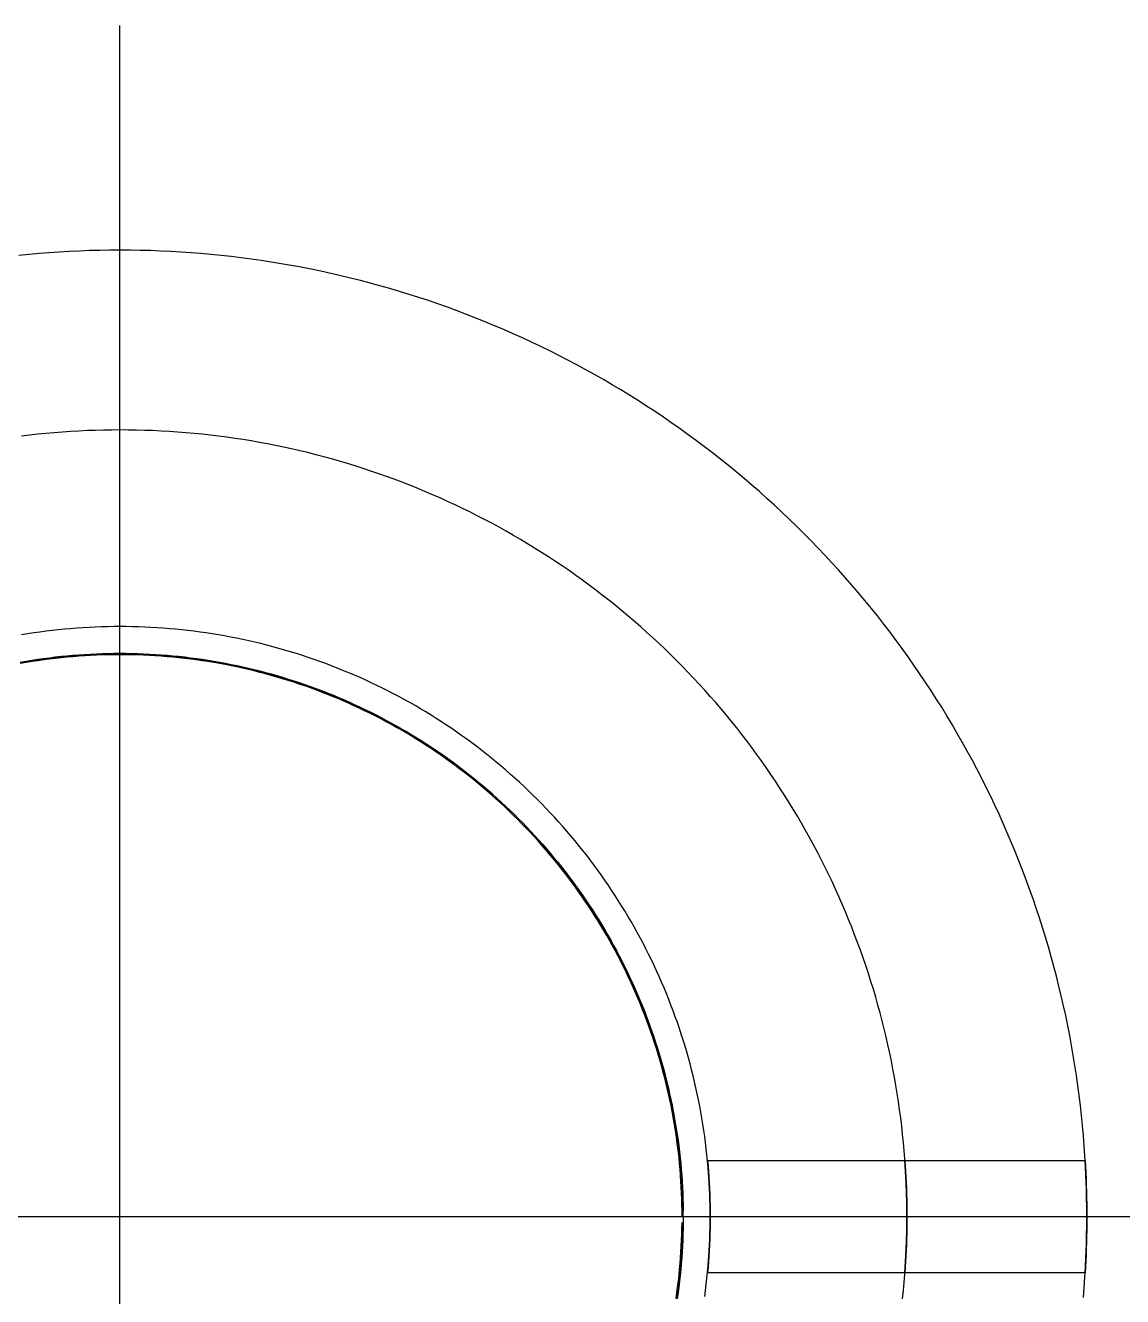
# Model space of a CAD drawing. Header units: millimetres. Extents: x 8 to 412, y 8 to 289.
# Drawn here: x 301.8 to 350.6, y 172.4 to 229 of the extents above; entities that cross this region are included whole.
import ezdxf

# ---------------------------------------------------------------- set-up
doc = ezdxf.new("R2010")
doc.units = ezdxf.units.MM
for name, color, linetype in [('CENTER', 1, 'Continuous'), ('HIDDEN', 8, 'Continuous'), ('VISIBLE', 7, 'Continuous')]:
    doc.layers.add(name, color=color, linetype=linetype)

msp = doc.modelspace()

# ---------------------------------------------------------------- linework, layer by layer
at = {"layer": 'CENTER'}
for p, q in [((306, 123), (306, 229)), ((253, 176), (359, 176))]:
    msp.add_line(p, q, dxfattribs=at)
at = {"layer": 'HIDDEN'}
for points in [[(349, 176), (348.998, 176.45), (348.991, 176.901), (348.979, 177.351), (348.962, 177.801), (348.941, 178.25), (348.915, 178.7), (348.885, 179.149), (348.849, 179.598), (348.809, 180.047), (348.764, 180.495), (348.715, 180.942), (348.661, 181.389), (348.602, 181.836), (348.539, 182.282), (348.471, 182.727), (348.398, 183.171), (348.32, 183.615), (348.238, 184.057), (348.152, 184.499), (348.06, 184.94), (347.964, 185.38), (347.864, 185.819), (347.759, 186.257), (347.649, 186.694), (347.535, 187.129), (347.416, 187.564), (347.293, 187.997), (347.165, 188.428), (347.032, 188.859), (346.895, 189.288), (346.754, 189.715), (346.608, 190.141), (346.458, 190.566), (346.303, 190.989), (346.144, 191.41), (345.98, 191.829), (345.812, 192.247), (345.64, 192.663), (345.463, 193.077), (345.282, 193.49), (345.097, 193.9), (344.908, 194.309), (344.714, 194.715), (344.516, 195.119), (344.313, 195.522), (344.107, 195.922), (343.896, 196.32), (343.681, 196.715), (343.462, 197.109), (343.239, 197.5), (343.012, 197.889), (342.781, 198.275), (342.545, 198.659), (342.306, 199.041), (342.063, 199.419), (341.816, 199.796), (341.564, 200.17), (341.309, 200.541), (341.05, 200.909), (340.788, 201.275), (340.521, 201.638), (340.251, 201.998), (339.977, 202.355), (339.699, 202.709), (339.417, 203.061), (339.132, 203.409), (338.843, 203.755), (338.551, 204.097), (338.255, 204.436), (337.955, 204.773), (337.652, 205.106), (337.346, 205.436), (337.036, 205.762), (336.722, 206.086), (336.406, 206.406), (336.086, 206.722), (335.762, 207.036), (335.436, 207.346), (335.106, 207.652), (334.773, 207.955), (334.436, 208.255), (334.097, 208.551), (333.755, 208.843), (333.409, 209.132), (333.061, 209.417), (332.709, 209.699), (332.355, 209.977), (331.998, 210.251), (331.638, 210.521), (331.275, 210.788), (330.909, 211.05), (330.541, 211.309), (330.17, 211.564), (329.796, 211.816), (329.419, 212.063), (329.041, 212.306), (328.659, 212.545), (328.275, 212.781), (327.889, 213.012), (327.5, 213.239), (327.109, 213.462), (326.715, 213.681), (326.32, 213.896), (325.922, 214.107), (325.522, 214.313), (325.119, 214.516), (324.715, 214.714), (324.309, 214.908), (323.9, 215.097), (323.49, 215.282), (323.077, 215.463), (322.663, 215.64), (322.247, 215.812), (321.829, 215.98), (321.41, 216.144), (320.989, 216.303), (320.566, 216.458), (320.141, 216.608), (319.715, 216.754), (319.288, 216.895), (318.859, 217.032), (318.428, 217.165), (317.997, 217.293), (317.564, 217.416), (317.129, 217.535), (316.694, 217.649), (316.257, 217.759), (315.819, 217.864), (315.38, 217.964), (314.94, 218.06), (314.499, 218.152), (314.057, 218.238), (313.615, 218.32), (313.171, 218.398), (312.727, 218.471), (312.282, 218.539), (311.836, 218.602), (311.389, 218.661), (310.942, 218.715), (310.495, 218.764), (310.047, 218.809), (309.598, 218.849), (309.149, 218.885), (308.7, 218.915), (308.25, 218.941), (307.801, 218.962), (307.351, 218.979), (306.901, 218.991), (306.45, 218.998), (306, 219), (305.55, 218.998), (305.099, 218.991), (304.649, 218.979), (304.199, 218.962), (303.75, 218.941), (303.3, 218.915), (302.851, 218.885), (302.402, 218.849), (301.953, 218.809), (301.505, 218.764)], [(341, 176), (340.998, 176.367), (340.992, 176.733), (340.983, 177.099), (340.969, 177.466), (340.952, 177.832), (340.931, 178.198), (340.906, 178.563), (340.877, 178.929), (340.845, 179.294), (340.808, 179.658), (340.768, 180.023), (340.724, 180.387), (340.676, 180.75), (340.625, 181.113), (340.569, 181.475), (340.51, 181.837), (340.447, 182.198), (340.38, 182.558), (340.309, 182.918), (340.235, 183.277), (340.157, 183.635), (340.075, 183.992), (339.99, 184.349), (339.9, 184.704), (339.807, 185.059), (339.711, 185.412), (339.61, 185.765), (339.506, 186.116), (339.398, 186.466), (339.287, 186.816), (339.172, 187.164), (339.053, 187.51), (338.931, 187.856), (338.805, 188.2), (338.675, 188.543), (338.542, 188.884), (338.405, 189.224), (338.265, 189.563), (338.121, 189.9), (337.974, 190.236), (337.823, 190.57), (337.669, 190.902), (337.511, 191.233), (337.35, 191.562), (337.185, 191.89), (337.017, 192.215), (336.846, 192.539), (336.671, 192.861), (336.492, 193.182), (336.311, 193.5), (336.126, 193.816), (335.938, 194.131), (335.746, 194.443), (335.551, 194.754), (335.353, 195.062), (335.152, 195.369), (334.948, 195.673), (334.74, 195.975), (334.529, 196.275), (334.316, 196.572), (334.099, 196.868), (333.879, 197.161), (333.655, 197.452), (333.429, 197.74), (333.2, 198.026), (332.968, 198.31), (332.733, 198.591), (332.495, 198.87), (332.254, 199.146), (332.01, 199.42), (331.763, 199.691), (331.514, 199.959), (331.262, 200.225), (331.007, 200.488), (330.749, 200.749), (330.488, 201.007), (330.225, 201.262), (329.959, 201.514), (329.691, 201.763), (329.42, 202.01), (329.146, 202.254), (328.87, 202.495), (328.591, 202.733), (328.31, 202.968), (328.026, 203.2), (327.74, 203.429), (327.452, 203.655), (327.161, 203.879), (326.868, 204.099), (326.572, 204.316), (326.275, 204.529), (325.975, 204.74), (325.673, 204.948), (325.369, 205.152), (325.062, 205.353), (324.754, 205.551), (324.443, 205.746), (324.131, 205.938), (323.816, 206.126), (323.5, 206.311), (323.182, 206.492), (322.861, 206.671), (322.539, 206.846), (322.215, 207.017), (321.89, 207.185), (321.562, 207.35), (321.233, 207.511), (320.902, 207.669), (320.57, 207.823), (320.236, 207.974), (319.9, 208.121), (319.563, 208.265), (319.224, 208.405), (318.884, 208.542), (318.543, 208.675), (318.2, 208.805), (317.856, 208.931), (317.51, 209.053), (317.164, 209.172), (316.816, 209.287), (316.466, 209.398), (316.116, 209.506), (315.765, 209.61), (315.412, 209.711), (315.059, 209.807), (314.704, 209.9), (314.349, 209.99), (313.992, 210.075), (313.635, 210.157), (313.277, 210.235), (312.918, 210.309), (312.558, 210.38), (312.198, 210.447), (311.837, 210.51), (311.475, 210.569), (311.113, 210.625), (310.75, 210.676), (310.387, 210.724), (310.023, 210.768), (309.658, 210.808), (309.294, 210.845), (308.929, 210.877), (308.563, 210.906), (308.198, 210.931), (307.832, 210.952), (307.466, 210.969), (307.099, 210.983), (306.733, 210.992), (306.367, 210.998), (306, 211), (305.633, 210.998), (305.267, 210.992), (304.901, 210.983), (304.534, 210.969), (304.168, 210.952), (303.802, 210.931), (303.437, 210.906), (303.071, 210.877), (302.706, 210.845), (302.342, 210.808), (301.977, 210.768), (301.613, 210.724)], [(341, 176), (340.998, 176.367), (340.992, 176.733), (340.983, 177.099), (340.969, 177.466), (340.952, 177.832), (340.931, 178.198), (340.906, 178.563), (340.877, 178.929), (340.845, 179.294), (340.808, 179.658), (340.768, 180.023), (340.724, 180.387), (340.676, 180.75), (340.625, 181.113), (340.569, 181.475), (340.51, 181.837), (340.447, 182.198), (340.38, 182.558), (340.309, 182.918), (340.235, 183.277), (340.157, 183.635), (340.075, 183.992), (339.99, 184.349), (339.9, 184.704), (339.807, 185.059), (339.711, 185.412), (339.61, 185.765), (339.506, 186.116), (339.398, 186.466), (339.287, 186.816), (339.172, 187.164), (339.053, 187.51), (338.931, 187.856), (338.805, 188.2), (338.675, 188.543), (338.542, 188.884), (338.405, 189.224), (338.265, 189.563), (338.121, 189.9), (337.974, 190.236), (337.823, 190.57), (337.669, 190.902), (337.511, 191.233), (337.35, 191.562), (337.185, 191.89), (337.017, 192.215), (336.846, 192.539), (336.671, 192.861), (336.492, 193.182), (336.311, 193.5), (336.126, 193.816), (335.938, 194.131), (335.746, 194.443), (335.551, 194.754), (335.353, 195.062), (335.152, 195.369), (334.948, 195.673), (334.74, 195.975), (334.529, 196.275), (334.316, 196.572), (334.099, 196.868), (333.879, 197.161), (333.655, 197.452), (333.429, 197.74), (333.2, 198.026), (332.968, 198.31), (332.733, 198.591), (332.495, 198.87), (332.254, 199.146), (332.01, 199.42), (331.763, 199.691), (331.514, 199.959), (331.262, 200.225), (331.007, 200.488), (330.749, 200.749), (330.488, 201.007), (330.225, 201.262), (329.959, 201.514), (329.691, 201.763), (329.42, 202.01), (329.146, 202.254), (328.87, 202.495), (328.591, 202.733), (328.31, 202.968), (328.026, 203.2), (327.74, 203.429), (327.452, 203.655), (327.161, 203.879), (326.868, 204.099), (326.572, 204.316), (326.275, 204.529), (325.975, 204.74), (325.673, 204.948), (325.369, 205.152), (325.062, 205.353), (324.754, 205.551), (324.443, 205.746), (324.131, 205.938), (323.816, 206.126), (323.5, 206.311), (323.182, 206.492), (322.861, 206.671), (322.539, 206.846), (322.215, 207.017), (321.89, 207.185), (321.562, 207.35), (321.233, 207.511), (320.902, 207.669), (320.57, 207.823), (320.236, 207.974), (319.9, 208.121), (319.563, 208.265), (319.224, 208.405), (318.884, 208.542), (318.543, 208.675), (318.2, 208.805), (317.856, 208.931), (317.51, 209.053), (317.164, 209.172), (316.816, 209.287), (316.466, 209.398), (316.116, 209.506), (315.765, 209.61), (315.412, 209.711), (315.059, 209.807), (314.704, 209.9), (314.349, 209.99), (313.992, 210.075), (313.635, 210.157), (313.277, 210.235), (312.918, 210.309), (312.558, 210.38), (312.198, 210.447), (311.837, 210.51), (311.475, 210.569), (311.113, 210.625), (310.75, 210.676), (310.387, 210.724), (310.023, 210.768), (309.658, 210.808), (309.294, 210.845), (308.929, 210.877), (308.563, 210.906), (308.198, 210.931), (307.832, 210.952), (307.466, 210.969), (307.099, 210.983), (306.733, 210.992), (306.367, 210.998), (306, 211), (305.633, 210.998), (305.267, 210.992), (304.901, 210.983), (304.534, 210.969), (304.168, 210.952), (303.802, 210.931), (303.437, 210.906), (303.071, 210.877), (302.706, 210.845), (302.342, 210.808), (301.977, 210.768), (301.613, 210.724)], [(341, 176), (340.998, 176.367), (340.992, 176.733), (340.983, 177.099), (340.969, 177.466), (340.952, 177.832), (340.931, 178.198), (340.906, 178.563), (340.877, 178.929), (340.845, 179.294), (340.808, 179.658), (340.768, 180.023), (340.724, 180.387), (340.676, 180.75), (340.625, 181.113), (340.569, 181.475), (340.51, 181.837), (340.447, 182.198), (340.38, 182.558), (340.309, 182.918), (340.235, 183.277), (340.157, 183.635), (340.075, 183.992), (339.99, 184.349), (339.9, 184.704), (339.807, 185.059), (339.711, 185.412), (339.61, 185.765), (339.506, 186.116), (339.398, 186.466), (339.287, 186.816), (339.172, 187.164), (339.053, 187.51), (338.931, 187.856), (338.805, 188.2), (338.675, 188.543), (338.542, 188.884), (338.405, 189.224), (338.265, 189.563), (338.121, 189.9), (337.974, 190.236), (337.823, 190.57), (337.669, 190.902), (337.511, 191.233), (337.35, 191.562), (337.185, 191.89), (337.017, 192.215), (336.846, 192.539), (336.671, 192.861), (336.492, 193.182), (336.311, 193.5), (336.126, 193.816), (335.938, 194.131), (335.746, 194.443), (335.551, 194.754), (335.353, 195.062), (335.152, 195.369), (334.948, 195.673), (334.74, 195.975), (334.529, 196.275), (334.316, 196.572), (334.099, 196.868), (333.879, 197.161), (333.655, 197.452), (333.429, 197.74), (333.2, 198.026), (332.968, 198.31), (332.733, 198.591), (332.495, 198.87), (332.254, 199.146), (332.01, 199.42), (331.763, 199.691), (331.514, 199.959), (331.262, 200.225), (331.007, 200.488), (330.749, 200.749), (330.488, 201.007), (330.225, 201.262), (329.959, 201.514), (329.691, 201.763), (329.42, 202.01), (329.146, 202.254), (328.87, 202.495), (328.591, 202.733), (328.31, 202.968), (328.026, 203.2), (327.74, 203.429), (327.452, 203.655), (327.161, 203.879), (326.868, 204.099), (326.572, 204.316), (326.275, 204.529), (325.975, 204.74), (325.673, 204.948), (325.369, 205.152), (325.062, 205.353), (324.754, 205.551), (324.443, 205.746), (324.131, 205.938), (323.816, 206.126), (323.5, 206.311), (323.182, 206.492), (322.861, 206.671), (322.539, 206.846), (322.215, 207.017), (321.89, 207.185), (321.562, 207.35), (321.233, 207.511), (320.902, 207.669), (320.57, 207.823), (320.236, 207.974), (319.9, 208.121), (319.563, 208.265), (319.224, 208.405), (318.884, 208.542), (318.543, 208.675), (318.2, 208.805), (317.856, 208.931), (317.51, 209.053), (317.164, 209.172), (316.816, 209.287), (316.466, 209.398), (316.116, 209.506), (315.765, 209.61), (315.412, 209.711), (315.059, 209.807), (314.704, 209.9), (314.349, 209.99), (313.992, 210.075), (313.635, 210.157), (313.277, 210.235), (312.918, 210.309), (312.558, 210.38), (312.198, 210.447), (311.837, 210.51), (311.475, 210.569), (311.113, 210.625), (310.75, 210.676), (310.387, 210.724), (310.023, 210.768), (309.658, 210.808), (309.294, 210.845), (308.929, 210.877), (308.563, 210.906), (308.198, 210.931), (307.832, 210.952), (307.466, 210.969), (307.099, 210.983), (306.733, 210.992), (306.367, 210.998), (306, 211), (305.633, 210.998), (305.267, 210.992), (304.901, 210.983), (304.534, 210.969), (304.168, 210.952), (303.802, 210.931), (303.437, 210.906), (303.071, 210.877), (302.706, 210.845), (302.342, 210.808), (301.977, 210.768), (301.613, 210.724)], [(332.25, 176), (332.249, 176.275), (332.244, 176.55), (332.237, 176.825), (332.227, 177.099), (332.214, 177.374), (332.198, 177.648), (332.18, 177.923), (332.158, 178.197), (332.134, 178.47), (332.106, 178.744), (332.076, 179.017), (332.043, 179.29), (332.007, 179.563), (331.968, 179.835), (331.927, 180.106), (331.882, 180.378), (331.835, 180.648), (331.785, 180.919), (331.732, 181.189), (331.676, 181.458), (331.618, 181.726), (331.556, 181.994), (331.492, 182.262), (331.425, 182.528), (331.356, 182.794), (331.283, 183.059), (331.208, 183.324), (331.13, 183.587), (331.049, 183.85), (330.965, 184.112), (330.879, 184.373), (330.79, 184.633), (330.698, 184.892), (330.604, 185.15), (330.506, 185.407), (330.407, 185.663), (330.304, 185.918), (330.199, 186.172), (330.091, 186.425), (329.981, 186.677), (329.867, 186.927), (329.752, 187.177), (329.633, 187.425), (329.512, 187.672), (329.389, 187.917), (329.263, 188.162), (329.134, 188.404), (329.003, 188.646), (328.869, 188.886), (328.733, 189.125), (328.594, 189.362), (328.453, 189.598), (328.31, 189.833), (328.164, 190.065), (328.015, 190.297), (327.864, 190.527), (327.711, 190.755), (327.555, 190.981), (327.397, 191.206), (327.237, 191.429), (327.074, 191.651), (326.909, 191.871), (326.742, 192.089), (326.572, 192.305), (326.4, 192.52), (326.226, 192.732), (326.05, 192.943), (325.871, 193.152), (325.69, 193.359), (325.508, 193.565), (325.323, 193.768), (325.135, 193.969), (324.946, 194.169), (324.755, 194.366), (324.562, 194.562), (324.366, 194.755), (324.169, 194.946), (323.969, 195.135), (323.768, 195.323), (323.565, 195.508), (323.359, 195.69), (323.152, 195.871), (322.943, 196.05), (322.732, 196.226), (322.52, 196.4), (322.305, 196.572), (322.089, 196.742), (321.871, 196.909), (321.651, 197.074), (321.429, 197.237), (321.206, 197.397), (320.981, 197.555), (320.755, 197.711), (320.527, 197.864), (320.297, 198.015), (320.065, 198.164), (319.833, 198.31), (319.598, 198.453), (319.362, 198.594), (319.125, 198.733), (318.886, 198.869), (318.646, 199.003), (318.404, 199.134), (318.162, 199.263), (317.917, 199.389), (317.672, 199.512), (317.425, 199.633), (317.177, 199.752), (316.927, 199.867), (316.677, 199.981), (316.425, 200.091), (316.172, 200.199), (315.918, 200.304), (315.663, 200.407), (315.407, 200.506), (315.15, 200.604), (314.892, 200.698), (314.633, 200.79), (314.373, 200.879), (314.112, 200.965), (313.85, 201.049), (313.587, 201.13), (313.324, 201.208), (313.059, 201.283), (312.794, 201.356), (312.528, 201.425), (312.262, 201.492), (311.994, 201.556), (311.726, 201.618), (311.458, 201.676), (311.189, 201.732), (310.919, 201.785), (310.648, 201.835), (310.378, 201.882), (310.106, 201.927), (309.835, 201.968), (309.563, 202.007), (309.29, 202.043), (309.017, 202.076), (308.744, 202.106), (308.47, 202.134), (308.197, 202.158), (307.923, 202.18), (307.648, 202.198), (307.374, 202.214), (307.099, 202.227), (306.825, 202.237), (306.55, 202.244), (306.275, 202.249), (306, 202.25), (305.725, 202.249), (305.45, 202.244), (305.175, 202.237), (304.901, 202.227), (304.626, 202.214), (304.352, 202.198), (304.077, 202.18), (303.803, 202.158), (303.53, 202.134), (303.256, 202.106), (302.983, 202.076), (302.71, 202.043), (302.437, 202.007), (302.165, 201.968), (301.894, 201.927), (301.622, 201.882)], [(332.25, 176), (332.249, 176.275), (332.244, 176.55), (332.237, 176.825), (332.227, 177.099), (332.214, 177.374), (332.198, 177.648), (332.18, 177.923), (332.158, 178.197), (332.134, 178.47), (332.106, 178.744), (332.076, 179.017), (332.043, 179.29), (332.007, 179.563), (331.968, 179.835), (331.927, 180.106), (331.882, 180.378), (331.835, 180.648), (331.785, 180.919), (331.732, 181.189), (331.676, 181.458), (331.618, 181.726), (331.556, 181.994), (331.492, 182.262), (331.425, 182.528), (331.356, 182.794), (331.283, 183.059), (331.208, 183.324), (331.13, 183.587), (331.049, 183.85), (330.965, 184.112), (330.879, 184.373), (330.79, 184.633), (330.698, 184.892), (330.604, 185.15), (330.506, 185.407), (330.407, 185.663), (330.304, 185.918), (330.199, 186.172), (330.091, 186.425), (329.981, 186.677), (329.867, 186.927), (329.752, 187.177), (329.633, 187.425), (329.512, 187.672), (329.389, 187.917), (329.263, 188.162), (329.134, 188.404), (329.003, 188.646), (328.869, 188.886), (328.733, 189.125), (328.594, 189.362), (328.453, 189.598), (328.31, 189.833), (328.164, 190.065), (328.015, 190.297), (327.864, 190.527), (327.711, 190.755), (327.555, 190.981), (327.397, 191.206), (327.237, 191.429), (327.074, 191.651), (326.909, 191.871), (326.742, 192.089), (326.572, 192.305), (326.4, 192.52), (326.226, 192.732), (326.05, 192.943), (325.871, 193.152), (325.69, 193.359), (325.508, 193.565), (325.323, 193.768), (325.135, 193.969), (324.946, 194.169), (324.755, 194.366), (324.562, 194.562), (324.366, 194.755), (324.169, 194.946), (323.969, 195.135), (323.768, 195.323), (323.565, 195.508), (323.359, 195.69), (323.152, 195.871), (322.943, 196.05), (322.732, 196.226), (322.52, 196.4), (322.305, 196.572), (322.089, 196.742), (321.871, 196.909), (321.651, 197.074), (321.429, 197.237), (321.206, 197.397), (320.981, 197.555), (320.755, 197.711), (320.527, 197.864), (320.297, 198.015), (320.065, 198.164), (319.833, 198.31), (319.598, 198.453), (319.362, 198.594), (319.125, 198.733), (318.886, 198.869), (318.646, 199.003), (318.404, 199.134), (318.162, 199.263), (317.917, 199.389), (317.672, 199.512), (317.425, 199.633), (317.177, 199.752), (316.927, 199.867), (316.677, 199.981), (316.425, 200.091), (316.172, 200.199), (315.918, 200.304), (315.663, 200.407), (315.407, 200.506), (315.15, 200.604), (314.892, 200.698), (314.633, 200.79), (314.373, 200.879), (314.112, 200.965), (313.85, 201.049), (313.587, 201.13), (313.324, 201.208), (313.059, 201.283), (312.794, 201.356), (312.528, 201.425), (312.262, 201.492), (311.994, 201.556), (311.726, 201.618), (311.458, 201.676), (311.189, 201.732), (310.919, 201.785), (310.648, 201.835), (310.378, 201.882), (310.106, 201.927), (309.835, 201.968), (309.563, 202.007), (309.29, 202.043), (309.017, 202.076), (308.744, 202.106), (308.47, 202.134), (308.197, 202.158), (307.923, 202.18), (307.648, 202.198), (307.374, 202.214), (307.099, 202.227), (306.825, 202.237), (306.55, 202.244), (306.275, 202.249), (306, 202.25), (305.725, 202.249), (305.45, 202.244), (305.175, 202.237), (304.901, 202.227), (304.626, 202.214), (304.352, 202.198), (304.077, 202.18), (303.803, 202.158), (303.53, 202.134), (303.256, 202.106), (302.983, 202.076), (302.71, 202.043), (302.437, 202.007), (302.165, 201.968), (301.894, 201.927), (301.622, 201.882)], [(331.05, 176), (331.049, 176.262), (331.045, 176.525), (331.038, 176.787), (331.028, 177.049), (331.016, 177.311), (331.001, 177.573), (330.983, 177.835), (330.962, 178.096), (330.939, 178.357), (330.913, 178.618), (330.884, 178.879), (330.852, 179.14), (330.818, 179.4), (330.781, 179.659), (330.742, 179.919), (330.699, 180.178), (330.654, 180.436), (330.606, 180.694), (330.556, 180.951), (330.503, 181.208), (330.447, 181.464), (330.388, 181.72), (330.327, 181.975), (330.263, 182.23), (330.196, 182.483), (330.127, 182.736), (330.055, 182.989), (329.981, 183.24), (329.904, 183.491), (329.824, 183.741), (329.742, 183.99), (329.657, 184.238), (329.569, 184.485), (329.479, 184.732), (329.386, 184.977), (329.291, 185.222), (329.193, 185.465), (329.093, 185.707), (328.99, 185.949), (328.884, 186.189), (328.776, 186.428), (328.666, 186.666), (328.553, 186.903), (328.438, 187.138), (328.32, 187.372), (328.199, 187.606), (328.077, 187.837), (327.951, 188.068), (327.824, 188.297), (327.694, 188.525), (327.562, 188.751), (327.427, 188.977), (327.29, 189.2), (327.15, 189.422), (327.009, 189.643), (326.865, 189.862), (326.718, 190.08), (326.57, 190.296), (326.419, 190.511), (326.266, 190.724), (326.111, 190.935), (325.953, 191.145), (325.793, 191.353), (325.632, 191.56), (325.468, 191.764), (325.301, 191.967), (325.133, 192.169), (324.963, 192.368), (324.79, 192.566), (324.616, 192.762), (324.439, 192.956), (324.261, 193.148), (324.08, 193.338), (323.898, 193.527), (323.713, 193.713), (323.527, 193.898), (323.338, 194.08), (323.148, 194.261), (322.956, 194.439), (322.762, 194.616), (322.566, 194.79), (322.368, 194.963), (322.169, 195.133), (321.967, 195.301), (321.764, 195.468), (321.56, 195.632), (321.353, 195.793), (321.145, 195.953), (320.935, 196.111), (320.724, 196.266), (320.511, 196.419), (320.296, 196.57), (320.08, 196.718), (319.862, 196.865), (319.643, 197.009), (319.422, 197.15), (319.2, 197.29), (318.977, 197.427), (318.751, 197.562), (318.525, 197.694), (318.297, 197.824), (318.068, 197.951), (317.837, 198.077), (317.606, 198.199), (317.372, 198.32), (317.138, 198.438), (316.903, 198.553), (316.666, 198.666), (316.428, 198.776), (316.189, 198.884), (315.949, 198.99), (315.707, 199.093), (315.465, 199.193), (315.222, 199.291), (314.977, 199.386), (314.732, 199.479), (314.485, 199.569), (314.238, 199.657), (313.99, 199.742), (313.741, 199.824), (313.491, 199.904), (313.24, 199.981), (312.989, 200.055), (312.736, 200.127), (312.483, 200.196), (312.23, 200.263), (311.975, 200.327), (311.72, 200.388), (311.464, 200.447), (311.208, 200.503), (310.951, 200.556), (310.694, 200.606), (310.436, 200.654), (310.178, 200.699), (309.919, 200.742), (309.659, 200.781), (309.4, 200.818), (309.14, 200.852), (308.879, 200.884), (308.618, 200.913), (308.357, 200.939), (308.096, 200.962), (307.835, 200.983), (307.573, 201.001), (307.311, 201.016), (307.049, 201.028), (306.787, 201.038), (306.525, 201.045), (306.262, 201.049), (306, 201.05), (305.738, 201.049), (305.475, 201.045), (305.213, 201.038), (304.951, 201.028), (304.689, 201.016), (304.427, 201.001), (304.165, 200.983), (303.904, 200.962), (303.643, 200.939), (303.382, 200.913), (303.121, 200.884), (302.86, 200.852), (302.6, 200.818), (302.341, 200.781), (302.081, 200.742), (301.822, 200.699), (301.564, 200.654)], [(301.564, 200.654), (301.822, 200.699), (302.081, 200.742), (302.341, 200.781), (302.6, 200.818), (302.86, 200.852), (303.121, 200.884), (303.382, 200.913), (303.643, 200.939), (303.904, 200.962), (304.165, 200.983), (304.427, 201.001), (304.689, 201.016), (304.951, 201.028), (305.213, 201.038), (305.475, 201.045), (305.738, 201.049), (306, 201.05), (306.262, 201.049), (306.525, 201.045), (306.787, 201.038), (307.049, 201.028), (307.311, 201.016), (307.573, 201.001), (307.835, 200.983), (308.096, 200.962), (308.357, 200.939), (308.618, 200.913), (308.879, 200.884), (309.14, 200.852), (309.4, 200.818), (309.659, 200.781), (309.919, 200.742), (310.178, 200.699), (310.436, 200.654), (310.694, 200.606), (310.951, 200.556), (311.208, 200.503), (311.464, 200.447), (311.72, 200.388), (311.975, 200.327), (312.23, 200.263), (312.483, 200.196), (312.736, 200.127), (312.989, 200.055), (313.24, 199.981), (313.491, 199.904), (313.741, 199.824), (313.99, 199.742), (314.238, 199.657), (314.485, 199.569), (314.732, 199.479), (314.977, 199.386), (315.222, 199.291), (315.465, 199.193), (315.707, 199.093), (315.949, 198.99), (316.189, 198.884), (316.428, 198.776), (316.666, 198.666), (316.903, 198.553), (317.138, 198.438), (317.372, 198.32), (317.606, 198.199), (317.837, 198.077), (318.068, 197.951), (318.297, 197.824), (318.525, 197.694), (318.751, 197.562), (318.977, 197.427), (319.2, 197.29), (319.422, 197.15), (319.643, 197.009), (319.862, 196.865), (320.08, 196.718), (320.296, 196.57), (320.511, 196.419), (320.724, 196.266), (320.935, 196.111), (321.145, 195.953), (321.353, 195.793), (321.56, 195.632), (321.764, 195.468), (321.967, 195.301), (322.169, 195.133), (322.368, 194.963), (322.566, 194.79), (322.762, 194.616), (322.956, 194.439), (323.148, 194.261), (323.338, 194.08), (323.527, 193.898), (323.713, 193.713), (323.898, 193.527), (324.08, 193.338), (324.261, 193.148), (324.439, 192.956), (324.616, 192.762), (324.79, 192.566), (324.963, 192.368), (325.133, 192.169), (325.301, 191.967), (325.468, 191.764), (325.632, 191.56), (325.793, 191.353), (325.953, 191.145), (326.111, 190.935), (326.266, 190.724), (326.419, 190.511), (326.57, 190.296), (326.718, 190.08), (326.865, 189.862), (327.009, 189.643), (327.15, 189.422), (327.29, 189.2), (327.427, 188.977), (327.562, 188.751), (327.694, 188.525), (327.824, 188.297), (327.951, 188.068), (328.077, 187.837), (328.199, 187.606), (328.32, 187.372), (328.438, 187.138), (328.553, 186.903), (328.666, 186.666), (328.776, 186.428), (328.884, 186.189), (328.99, 185.949), (329.093, 185.707), (329.193, 185.465), (329.291, 185.222), (329.386, 184.977), (329.479, 184.732), (329.569, 184.485), (329.657, 184.238), (329.742, 183.99), (329.824, 183.741), (329.904, 183.491), (329.981, 183.24), (330.055, 182.989), (330.127, 182.736), (330.196, 182.483), (330.263, 182.23), (330.327, 181.975), (330.388, 181.72), (330.447, 181.464), (330.503, 181.208), (330.556, 180.951), (330.606, 180.694), (330.654, 180.436), (330.699, 180.178), (330.742, 179.919), (330.781, 179.659), (330.818, 179.4), (330.852, 179.14), (330.884, 178.879), (330.913, 178.618), (330.939, 178.357), (330.962, 178.096), (330.983, 177.835), (331.001, 177.573), (331.016, 177.311), (331.028, 177.049), (331.038, 176.787), (331.045, 176.525), (331.049, 176.262)], [(301.564, 200.654), (301.822, 200.699), (302.081, 200.742), (302.341, 200.781), (302.6, 200.818), (302.86, 200.852), (303.121, 200.884), (303.382, 200.913), (303.643, 200.939), (303.904, 200.962), (304.165, 200.983), (304.427, 201.001), (304.689, 201.016), (304.951, 201.028), (305.213, 201.038), (305.475, 201.045), (305.738, 201.049), (306, 201.05), (306.262, 201.049), (306.525, 201.045), (306.787, 201.038), (307.049, 201.028), (307.311, 201.016), (307.573, 201.001), (307.835, 200.983), (308.096, 200.962), (308.357, 200.939), (308.618, 200.913), (308.879, 200.884), (309.14, 200.852), (309.4, 200.818), (309.659, 200.781), (309.919, 200.742), (310.178, 200.699), (310.436, 200.654), (310.694, 200.606), (310.951, 200.556), (311.208, 200.503), (311.464, 200.447), (311.72, 200.388), (311.975, 200.327), (312.23, 200.263), (312.483, 200.196), (312.736, 200.127), (312.989, 200.055), (313.24, 199.981), (313.491, 199.904), (313.741, 199.824), (313.99, 199.742), (314.238, 199.657), (314.485, 199.569), (314.732, 199.479), (314.977, 199.386), (315.222, 199.291), (315.465, 199.193), (315.707, 199.093), (315.949, 198.99), (316.189, 198.884), (316.428, 198.776), (316.666, 198.666), (316.903, 198.553), (317.138, 198.438), (317.372, 198.32), (317.606, 198.199), (317.837, 198.077), (318.068, 197.951), (318.297, 197.824), (318.525, 197.694), (318.751, 197.562), (318.977, 197.427), (319.2, 197.29), (319.422, 197.15), (319.643, 197.009), (319.862, 196.865), (320.08, 196.718), (320.296, 196.57), (320.511, 196.419), (320.724, 196.266), (320.935, 196.111), (321.145, 195.953), (321.353, 195.793), (321.56, 195.632), (321.764, 195.468), (321.967, 195.301), (322.169, 195.133), (322.368, 194.963), (322.566, 194.79), (322.762, 194.616), (322.956, 194.439), (323.148, 194.261), (323.338, 194.08), (323.527, 193.898), (323.713, 193.713), (323.898, 193.527), (324.08, 193.338), (324.261, 193.148), (324.439, 192.956), (324.616, 192.762), (324.79, 192.566), (324.963, 192.368), (325.133, 192.169), (325.301, 191.967), (325.468, 191.764), (325.632, 191.56), (325.793, 191.353), (325.953, 191.145), (326.111, 190.935), (326.266, 190.724), (326.419, 190.511), (326.57, 190.296), (326.718, 190.08), (326.865, 189.862), (327.009, 189.643), (327.15, 189.422), (327.29, 189.2), (327.427, 188.977), (327.562, 188.751), (327.694, 188.525), (327.824, 188.297), (327.951, 188.068), (328.077, 187.837), (328.199, 187.606), (328.32, 187.372), (328.438, 187.138), (328.553, 186.903), (328.666, 186.666), (328.776, 186.428), (328.884, 186.189), (328.99, 185.949), (329.093, 185.707), (329.193, 185.465), (329.291, 185.222), (329.386, 184.977), (329.479, 184.732), (329.569, 184.485), (329.657, 184.238), (329.742, 183.99), (329.824, 183.741), (329.904, 183.491), (329.981, 183.24), (330.055, 182.989), (330.127, 182.736), (330.196, 182.483), (330.263, 182.23), (330.327, 181.975), (330.388, 181.72), (330.447, 181.464), (330.503, 181.208), (330.556, 180.951), (330.606, 180.694), (330.654, 180.436), (330.699, 180.178), (330.742, 179.919), (330.781, 179.659), (330.818, 179.4), (330.852, 179.14), (330.884, 178.879), (330.913, 178.618), (330.939, 178.357), (330.962, 178.096), (330.983, 177.835), (331.001, 177.573), (331.016, 177.311), (331.028, 177.049), (331.038, 176.787), (331.045, 176.525), (331.049, 176.262)], [(331, 176), (330.999, 176.262), (330.995, 176.524), (330.988, 176.785), (330.978, 177.047), (330.966, 177.308), (330.951, 177.57), (330.933, 177.831), (330.912, 178.092), (330.889, 178.353), (330.863, 178.613), (330.834, 178.873), (330.803, 179.133), (330.769, 179.393), (330.732, 179.652), (330.692, 179.911), (330.65, 180.169), (330.605, 180.427), (330.557, 180.685), (330.507, 180.941), (330.454, 181.198), (330.398, 181.454), (330.339, 181.709), (330.278, 181.963), (330.215, 182.217), (330.148, 182.47), (330.079, 182.723), (330.007, 182.975), (329.933, 183.226), (329.856, 183.476), (329.776, 183.725), (329.694, 183.974), (329.609, 184.222), (329.522, 184.468), (329.432, 184.714), (329.34, 184.959), (329.244, 185.203), (329.147, 185.446), (329.047, 185.688), (328.944, 185.929), (328.839, 186.168), (328.731, 186.407), (328.621, 186.644), (328.508, 186.881), (328.393, 187.116), (328.275, 187.35), (328.155, 187.582), (328.033, 187.814), (327.908, 188.044), (327.78, 188.273), (327.651, 188.5), (327.519, 188.726), (327.384, 188.951), (327.247, 189.174), (327.108, 189.396), (326.967, 189.616), (326.823, 189.835), (326.677, 190.052), (326.529, 190.268), (326.378, 190.482), (326.225, 190.695), (326.07, 190.906), (325.913, 191.115), (325.754, 191.323), (325.592, 191.529), (325.429, 191.733), (325.263, 191.936), (325.095, 192.136), (324.925, 192.336), (324.753, 192.533), (324.579, 192.728), (324.402, 192.922), (324.224, 193.114), (324.044, 193.304), (323.862, 193.492), (323.678, 193.678), (323.492, 193.862), (323.304, 194.044), (323.114, 194.224), (322.922, 194.402), (322.728, 194.579), (322.533, 194.753), (322.336, 194.925), (322.136, 195.095), (321.936, 195.263), (321.733, 195.429), (321.529, 195.592), (321.323, 195.754), (321.115, 195.913), (320.906, 196.07), (320.695, 196.225), (320.482, 196.378), (320.268, 196.529), (320.052, 196.677), (319.835, 196.823), (319.616, 196.967), (319.396, 197.108), (319.174, 197.247), (318.951, 197.384), (318.726, 197.519), (318.5, 197.651), (318.273, 197.78), (318.044, 197.908), (317.814, 198.033), (317.582, 198.155), (317.35, 198.275), (317.116, 198.393), (316.881, 198.508), (316.644, 198.621), (316.407, 198.731), (316.168, 198.839), (315.929, 198.944), (315.688, 199.047), (315.446, 199.147), (315.203, 199.244), (314.959, 199.34), (314.714, 199.432), (314.468, 199.522), (314.222, 199.609), (313.974, 199.694), (313.725, 199.776), (313.476, 199.856), (313.226, 199.933), (312.975, 200.007), (312.723, 200.079), (312.47, 200.148), (312.217, 200.215), (311.963, 200.278), (311.709, 200.339), (311.454, 200.398), (311.198, 200.454), (310.941, 200.507), (310.685, 200.557), (310.427, 200.605), (310.169, 200.65), (309.911, 200.692), (309.652, 200.732), (309.393, 200.769), (309.133, 200.803), (308.873, 200.834), (308.613, 200.863), (308.353, 200.889), (308.092, 200.912), (307.831, 200.933), (307.57, 200.951), (307.308, 200.966), (307.047, 200.978), (306.785, 200.988), (306.524, 200.995), (306.262, 200.999), (306, 201), (305.738, 200.999), (305.476, 200.995), (305.215, 200.988), (304.953, 200.978), (304.692, 200.966), (304.43, 200.951), (304.169, 200.933), (303.908, 200.912), (303.647, 200.889), (303.387, 200.863), (303.127, 200.834), (302.867, 200.803), (302.607, 200.769), (302.348, 200.732), (302.089, 200.692), (301.831, 200.65), (301.573, 200.605)], [(332.131, 178.5), (332.153, 178.252), (332.174, 178.003), (332.191, 177.753), (332.207, 177.503), (332.22, 177.252), (332.231, 177.002), (332.239, 176.752), (332.245, 176.501), (332.249, 176.251), (332.25, 176)], [(332.25, 176), (332.249, 176.251), (332.245, 176.501), (332.239, 176.752), (332.231, 177.002), (332.22, 177.252), (332.207, 177.503), (332.191, 177.753), (332.174, 178.003), (332.153, 178.251), (332.131, 178.5)], [(332.131, 178.5), (332.382, 178.5), (332.632, 178.5), (332.883, 178.5), (333.134, 178.5), (333.385, 178.5), (333.636, 178.5), (333.887, 178.5), (334.138, 178.5), (334.388, 178.5), (334.639, 178.5), (334.89, 178.5), (335.141, 178.5), (335.392, 178.5), (335.643, 178.5), (335.894, 178.5), (336.144, 178.5), (336.395, 178.5), (336.646, 178.5), (336.897, 178.5), (337.148, 178.5), (337.399, 178.5), (337.649, 178.5), (337.9, 178.5), (338.151, 178.5), (338.402, 178.5), (338.653, 178.5), (338.904, 178.5), (339.155, 178.5), (339.405, 178.5), (339.656, 178.5), (339.907, 178.5), (340.158, 178.5), (340.409, 178.5), (340.66, 178.5), (340.911, 178.5)], [(340.911, 178.5), (340.928, 178.251), (340.943, 178.002), (340.956, 177.752), (340.968, 177.502), (340.978, 177.251), (340.986, 177.002), (340.992, 176.752), (340.996, 176.501), (340.999, 176.25), (341, 176)], [(341, 176), (340.999, 176.251), (340.996, 176.501), (340.992, 176.752), (340.986, 177.002), (340.978, 177.251), (340.968, 177.502), (340.956, 177.752), (340.943, 178.002), (340.928, 178.251), (340.911, 178.5)], [(340.911, 178.5), (341.161, 178.5), (341.412, 178.5), (341.662, 178.5), (341.913, 178.5), (342.163, 178.5), (342.414, 178.5), (342.664, 178.5), (342.915, 178.5), (343.165, 178.5), (343.416, 178.5), (343.666, 178.5), (343.917, 178.5), (344.167, 178.5), (344.418, 178.5), (344.668, 178.5), (344.919, 178.5), (345.169, 178.5), (345.42, 178.5), (345.67, 178.5), (345.921, 178.5), (346.172, 178.5), (346.422, 178.5), (346.673, 178.5), (346.923, 178.5), (347.174, 178.5), (347.424, 178.5), (347.675, 178.5), (347.925, 178.5), (348.176, 178.5), (348.426, 178.5), (348.677, 178.5), (348.927, 178.5)], [(340.911, 178.5), (340.928, 178.251), (340.943, 178.002), (340.956, 177.752), (340.968, 177.502), (340.978, 177.251), (340.986, 177.002), (340.992, 176.752), (340.996, 176.501), (340.999, 176.25), (341, 176)], [(341, 176), (340.999, 176.251), (340.996, 176.501), (340.992, 176.752), (340.986, 177.002), (340.978, 177.251), (340.968, 177.502), (340.956, 177.752), (340.943, 178.002), (340.928, 178.251), (340.911, 178.5)], [(349, 176), (348.999, 176.25), (348.997, 176.501), (348.993, 176.752), (348.988, 177.002), (348.982, 177.251), (348.974, 177.502), (348.964, 177.752), (348.953, 178.002), (348.941, 178.251), (348.927, 178.5)], [(348.956, 177.939), (348.968, 177.663), (348.978, 177.386), (348.986, 177.109), (348.992, 176.832), (348.996, 176.555), (348.999, 176.277), (349, 176)], [(331.05, 176), (331.049, 175.738), (331.045, 175.475), (331.038, 175.213), (331.028, 174.951), (331.016, 174.689), (331.001, 174.427), (330.983, 174.165), (330.962, 173.904), (330.939, 173.643), (330.913, 173.382), (330.884, 173.121), (330.852, 172.86), (330.818, 172.6), (330.781, 172.341)], [(331.05, 176), (331.049, 175.738), (331.045, 175.475), (331.038, 175.213), (331.028, 174.951), (331.016, 174.689), (331.001, 174.427), (330.983, 174.165), (330.962, 173.904), (330.939, 173.643), (330.913, 173.382), (330.884, 173.121), (330.852, 172.86), (330.818, 172.6), (330.781, 172.341)], [(332.25, 176), (332.249, 175.749), (332.245, 175.499), (332.239, 175.248), (332.231, 174.998), (332.22, 174.748), (332.207, 174.497), (332.191, 174.247), (332.174, 173.997), (332.153, 173.749), (332.131, 173.5)], [(332.131, 173.5), (332.153, 173.749), (332.174, 173.997), (332.191, 174.247), (332.207, 174.497), (332.22, 174.748), (332.231, 174.998), (332.239, 175.248), (332.245, 175.499), (332.249, 175.749), (332.25, 176)], [(341, 176), (340.999, 175.749), (340.996, 175.499), (340.992, 175.248), (340.986, 174.998), (340.978, 174.749), (340.968, 174.498), (340.956, 174.248), (340.943, 173.998), (340.928, 173.749), (340.911, 173.5)], [(340.911, 173.5), (340.928, 173.749), (340.943, 173.998), (340.956, 174.248), (340.968, 174.498), (340.978, 174.749), (340.986, 174.998), (340.992, 175.248), (340.996, 175.499), (340.999, 175.749), (341, 176)], [(341, 176), (340.999, 175.749), (340.996, 175.499), (340.992, 175.248), (340.986, 174.998), (340.978, 174.749), (340.968, 174.498), (340.956, 174.248), (340.943, 173.998), (340.928, 173.749), (340.911, 173.5)], [(340.911, 173.5), (340.928, 173.749), (340.943, 173.998), (340.956, 174.248), (340.968, 174.498), (340.978, 174.749), (340.986, 174.998), (340.992, 175.248), (340.996, 175.499), (340.999, 175.749), (341, 176)], [(349, 175.918), (348.999, 175.649), (348.996, 175.379), (348.991, 175.11), (348.984, 174.842), (348.976, 174.573), (348.967, 174.304), (348.955, 174.036), (348.942, 173.767), (348.927, 173.5)], [(330.732, 172.348), (330.769, 172.607), (330.803, 172.867), (330.834, 173.127), (330.863, 173.387), (330.889, 173.647), (330.912, 173.908), (330.933, 174.169), (330.951, 174.43), (330.966, 174.692), (330.978, 174.953), (330.988, 175.215), (330.995, 175.476), (330.999, 175.738)], [(330.781, 172.341), (330.818, 172.6), (330.852, 172.86), (330.884, 173.121), (330.913, 173.382), (330.939, 173.643), (330.962, 173.904), (330.983, 174.165), (331.001, 174.427), (331.016, 174.689), (331.028, 174.951), (331.038, 175.213), (331.045, 175.475), (331.049, 175.738)], [(332.007, 172.437), (332.043, 172.71), (332.076, 172.983), (332.106, 173.256), (332.134, 173.53), (332.158, 173.803), (332.18, 174.077), (332.198, 174.352), (332.214, 174.626), (332.227, 174.901), (332.237, 175.175), (332.244, 175.45), (332.249, 175.725)], [(332.007, 172.437), (332.043, 172.71), (332.076, 172.983), (332.106, 173.256), (332.134, 173.53), (332.158, 173.803), (332.18, 174.077), (332.198, 174.352), (332.214, 174.626), (332.227, 174.901), (332.237, 175.175), (332.244, 175.45), (332.249, 175.725)], [(340.808, 172.342), (340.845, 172.706), (340.877, 173.071), (340.906, 173.437), (340.931, 173.802), (340.952, 174.168), (340.969, 174.534), (340.983, 174.901), (340.992, 175.267), (340.998, 175.633)], [(340.808, 172.342), (340.845, 172.706), (340.877, 173.071), (340.906, 173.437), (340.931, 173.802), (340.952, 174.168), (340.969, 174.534), (340.983, 174.901), (340.992, 175.267), (340.998, 175.633)], [(340.808, 172.342), (340.845, 172.706), (340.877, 173.071), (340.906, 173.437), (340.931, 173.802), (340.952, 174.168), (340.969, 174.534), (340.983, 174.901), (340.992, 175.267), (340.998, 175.633)], [(348.849, 172.402), (348.885, 172.851), (348.915, 173.3), (348.941, 173.75), (348.962, 174.199), (348.979, 174.649), (348.991, 175.099), (348.998, 175.55)], [(340.911, 173.5), (340.66, 173.5), (340.409, 173.5), (340.158, 173.5), (339.907, 173.5), (339.656, 173.5), (339.405, 173.5), (339.155, 173.5), (338.904, 173.5), (338.653, 173.5), (338.402, 173.5), (338.151, 173.5), (337.9, 173.5), (337.649, 173.5), (337.399, 173.5), (337.148, 173.5), (336.897, 173.5), (336.646, 173.5), (336.395, 173.5), (336.144, 173.5), (335.894, 173.5), (335.643, 173.5), (335.392, 173.5), (335.141, 173.5), (334.89, 173.5), (334.639, 173.5), (334.388, 173.5), (334.138, 173.5), (333.887, 173.5), (333.636, 173.5), (333.385, 173.5), (333.134, 173.5), (332.883, 173.5), (332.632, 173.5), (332.382, 173.5), (332.131, 173.5)], [(348.927, 173.5), (348.677, 173.5), (348.426, 173.5), (348.176, 173.5), (347.925, 173.5), (347.675, 173.5), (347.424, 173.5), (347.174, 173.5), (346.923, 173.5), (346.673, 173.5), (346.422, 173.5), (346.172, 173.5), (345.921, 173.5), (345.67, 173.5), (345.42, 173.5), (345.169, 173.5), (344.919, 173.5), (344.668, 173.5), (344.418, 173.5), (344.167, 173.5), (343.917, 173.5), (343.666, 173.5), (343.416, 173.5), (343.165, 173.5), (342.915, 173.5), (342.664, 173.5), (342.414, 173.5), (342.163, 173.5), (341.913, 173.5), (341.662, 173.5), (341.412, 173.5), (341.161, 173.5), (340.911, 173.5)]]:
    msp.add_lwpolyline(points, dxfattribs=at)
at = {"layer": 'VISIBLE'}
for points in [[(349, 176), (348.998, 176.45), (348.991, 176.901), (348.979, 177.351), (348.962, 177.801), (348.941, 178.25), (348.915, 178.7), (348.885, 179.149), (348.849, 179.598), (348.809, 180.047), (348.764, 180.495), (348.715, 180.942), (348.661, 181.389), (348.602, 181.836), (348.539, 182.282), (348.471, 182.727), (348.398, 183.171), (348.32, 183.615), (348.238, 184.057), (348.152, 184.499), (348.06, 184.94), (347.964, 185.38), (347.864, 185.819), (347.759, 186.257), (347.649, 186.694), (347.535, 187.129), (347.416, 187.564), (347.293, 187.997), (347.165, 188.428), (347.032, 188.859), (346.895, 189.288), (346.754, 189.715), (346.608, 190.141), (346.458, 190.566), (346.303, 190.989), (346.144, 191.41), (345.98, 191.829), (345.812, 192.247), (345.64, 192.663), (345.463, 193.077), (345.282, 193.49), (345.097, 193.9), (344.908, 194.309), (344.714, 194.715), (344.516, 195.119), (344.313, 195.522), (344.107, 195.922), (343.896, 196.32), (343.681, 196.715), (343.462, 197.109), (343.239, 197.5), (343.012, 197.889), (342.781, 198.275), (342.545, 198.659), (342.306, 199.041), (342.063, 199.419), (341.816, 199.796), (341.564, 200.17), (341.309, 200.541), (341.05, 200.909), (340.788, 201.275), (340.521, 201.638), (340.251, 201.998), (339.977, 202.355), (339.699, 202.709), (339.417, 203.061), (339.132, 203.409), (338.843, 203.755), (338.551, 204.097), (338.255, 204.436), (337.955, 204.773), (337.652, 205.106), (337.346, 205.436), (337.036, 205.762), (336.722, 206.086), (336.406, 206.406), (336.086, 206.722), (335.762, 207.036), (335.436, 207.346), (335.106, 207.652), (334.773, 207.955), (334.436, 208.255), (334.097, 208.551), (333.755, 208.843), (333.409, 209.132), (333.061, 209.417), (332.709, 209.699), (332.355, 209.977), (331.998, 210.251), (331.638, 210.521), (331.275, 210.788), (330.909, 211.05), (330.541, 211.309), (330.17, 211.564), (329.796, 211.816), (329.419, 212.063), (329.041, 212.306), (328.659, 212.545), (328.275, 212.781), (327.889, 213.012), (327.5, 213.239), (327.109, 213.462), (326.715, 213.681), (326.32, 213.896), (325.922, 214.107), (325.522, 214.313), (325.119, 214.516), (324.715, 214.714), (324.309, 214.908), (323.9, 215.097), (323.49, 215.282), (323.077, 215.463), (322.663, 215.64), (322.247, 215.812), (321.829, 215.98), (321.41, 216.144), (320.989, 216.303), (320.566, 216.458), (320.141, 216.608), (319.715, 216.754), (319.288, 216.895), (318.859, 217.032), (318.428, 217.165), (317.997, 217.293), (317.564, 217.416), (317.129, 217.535), (316.694, 217.649), (316.257, 217.759), (315.819, 217.864), (315.38, 217.964), (314.94, 218.06), (314.499, 218.152), (314.057, 218.238), (313.615, 218.32), (313.171, 218.398), (312.727, 218.471), (312.282, 218.539), (311.836, 218.602), (311.389, 218.661), (310.942, 218.715), (310.495, 218.764), (310.047, 218.809), (309.598, 218.849), (309.149, 218.885), (308.7, 218.915), (308.25, 218.941), (307.801, 218.962), (307.351, 218.979), (306.901, 218.991), (306.45, 218.998), (306, 219), (305.55, 218.998), (305.099, 218.991), (304.649, 218.979), (304.199, 218.962), (303.75, 218.941), (303.3, 218.915), (302.851, 218.885), (302.402, 218.849), (301.953, 218.809), (301.505, 218.764)], [(341, 176), (340.998, 176.367), (340.992, 176.733), (340.983, 177.099), (340.969, 177.466), (340.952, 177.832), (340.931, 178.198), (340.906, 178.563), (340.877, 178.929), (340.845, 179.294), (340.808, 179.658), (340.768, 180.023), (340.724, 180.387), (340.676, 180.75), (340.625, 181.113), (340.569, 181.475), (340.51, 181.837), (340.447, 182.198), (340.38, 182.558), (340.309, 182.918), (340.235, 183.277), (340.157, 183.635), (340.075, 183.992), (339.99, 184.349), (339.9, 184.704), (339.807, 185.059), (339.711, 185.412), (339.61, 185.765), (339.506, 186.116), (339.398, 186.466), (339.287, 186.816), (339.172, 187.164), (339.053, 187.51), (338.931, 187.856), (338.805, 188.2), (338.675, 188.543), (338.542, 188.884), (338.405, 189.224), (338.265, 189.563), (338.121, 189.9), (337.974, 190.236), (337.823, 190.57), (337.669, 190.902), (337.511, 191.233), (337.35, 191.562), (337.185, 191.89), (337.017, 192.215), (336.846, 192.539), (336.671, 192.861), (336.492, 193.182), (336.311, 193.5), (336.126, 193.816), (335.938, 194.131), (335.746, 194.443), (335.551, 194.754), (335.353, 195.062), (335.152, 195.369), (334.948, 195.673), (334.74, 195.975), (334.529, 196.275), (334.316, 196.572), (334.099, 196.868), (333.879, 197.161), (333.655, 197.452), (333.429, 197.74), (333.2, 198.026), (332.968, 198.31), (332.733, 198.591), (332.495, 198.87), (332.254, 199.146), (332.01, 199.42), (331.763, 199.691), (331.514, 199.959), (331.262, 200.225), (331.007, 200.488), (330.749, 200.749), (330.488, 201.007), (330.225, 201.262), (329.959, 201.514), (329.691, 201.763), (329.42, 202.01), (329.146, 202.254), (328.87, 202.495), (328.591, 202.733), (328.31, 202.968), (328.026, 203.2), (327.74, 203.429), (327.452, 203.655), (327.161, 203.879), (326.868, 204.099), (326.572, 204.316), (326.275, 204.529), (325.975, 204.74), (325.673, 204.948), (325.369, 205.152), (325.062, 205.353), (324.754, 205.551), (324.443, 205.746), (324.131, 205.938), (323.816, 206.126), (323.5, 206.311), (323.182, 206.492), (322.861, 206.671), (322.539, 206.846), (322.215, 207.017), (321.89, 207.185), (321.562, 207.35), (321.233, 207.511), (320.902, 207.669), (320.57, 207.823), (320.236, 207.974), (319.9, 208.121), (319.563, 208.265), (319.224, 208.405), (318.884, 208.542), (318.543, 208.675), (318.2, 208.805), (317.856, 208.931), (317.51, 209.053), (317.164, 209.172), (316.816, 209.287), (316.466, 209.398), (316.116, 209.506), (315.765, 209.61), (315.412, 209.711), (315.059, 209.807), (314.704, 209.9), (314.349, 209.99), (313.992, 210.075), (313.635, 210.157), (313.277, 210.235), (312.918, 210.309), (312.558, 210.38), (312.198, 210.447), (311.837, 210.51), (311.475, 210.569), (311.113, 210.625), (310.75, 210.676), (310.387, 210.724), (310.023, 210.768), (309.658, 210.808), (309.294, 210.845), (308.929, 210.877), (308.563, 210.906), (308.198, 210.931), (307.832, 210.952), (307.466, 210.969), (307.099, 210.983), (306.733, 210.992), (306.367, 210.998), (306, 211), (305.633, 210.998), (305.267, 210.992), (304.901, 210.983), (304.534, 210.969), (304.168, 210.952), (303.802, 210.931), (303.437, 210.906), (303.071, 210.877), (302.706, 210.845), (302.342, 210.808), (301.977, 210.768), (301.613, 210.724)], [(331.05, 176), (331.049, 176.262), (331.045, 176.525), (331.038, 176.787), (331.028, 177.049), (331.016, 177.311), (331.001, 177.573), (330.983, 177.835), (330.962, 178.096), (330.939, 178.357), (330.913, 178.618), (330.884, 178.879), (330.852, 179.14), (330.818, 179.4), (330.781, 179.659), (330.742, 179.919), (330.699, 180.178), (330.654, 180.436), (330.606, 180.694), (330.556, 180.951), (330.503, 181.208), (330.447, 181.464), (330.388, 181.72), (330.327, 181.975), (330.263, 182.23), (330.196, 182.483), (330.127, 182.736), (330.055, 182.989), (329.981, 183.24), (329.904, 183.491), (329.824, 183.741), (329.742, 183.99), (329.657, 184.238), (329.569, 184.485), (329.479, 184.732), (329.386, 184.977), (329.291, 185.222), (329.193, 185.465), (329.093, 185.707), (328.99, 185.949), (328.884, 186.189), (328.776, 186.428), (328.666, 186.666), (328.553, 186.903), (328.438, 187.138), (328.32, 187.372), (328.199, 187.606), (328.077, 187.837), (327.951, 188.068), (327.824, 188.297), (327.694, 188.525), (327.562, 188.751), (327.427, 188.977), (327.29, 189.2), (327.15, 189.422), (327.009, 189.643), (326.865, 189.862), (326.718, 190.08), (326.57, 190.296), (326.419, 190.511), (326.266, 190.724), (326.111, 190.935), (325.953, 191.145), (325.793, 191.353), (325.632, 191.56), (325.468, 191.764), (325.301, 191.967), (325.133, 192.169), (324.963, 192.368), (324.79, 192.566), (324.616, 192.762), (324.439, 192.956), (324.261, 193.148), (324.08, 193.338), (323.898, 193.527), (323.713, 193.713), (323.527, 193.898), (323.338, 194.08), (323.148, 194.261), (322.956, 194.439), (322.762, 194.616), (322.566, 194.79), (322.368, 194.963), (322.169, 195.133), (321.967, 195.301), (321.764, 195.468), (321.56, 195.632), (321.353, 195.793), (321.145, 195.953), (320.935, 196.111), (320.724, 196.266), (320.511, 196.419), (320.296, 196.57), (320.08, 196.718), (319.862, 196.865), (319.643, 197.009), (319.422, 197.15), (319.2, 197.29), (318.977, 197.427), (318.751, 197.562), (318.525, 197.694), (318.297, 197.824), (318.068, 197.951), (317.837, 198.077), (317.606, 198.199), (317.372, 198.32), (317.138, 198.438), (316.903, 198.553), (316.666, 198.666), (316.428, 198.776), (316.189, 198.884), (315.949, 198.99), (315.707, 199.093), (315.465, 199.193), (315.222, 199.291), (314.977, 199.386), (314.732, 199.479), (314.485, 199.569), (314.238, 199.657), (313.99, 199.742), (313.741, 199.824), (313.491, 199.904), (313.24, 199.981), (312.989, 200.055), (312.736, 200.127), (312.483, 200.196), (312.23, 200.263), (311.975, 200.327), (311.72, 200.388), (311.464, 200.447), (311.208, 200.503), (310.951, 200.556), (310.694, 200.606), (310.436, 200.654), (310.178, 200.699), (309.919, 200.742), (309.659, 200.781), (309.4, 200.818), (309.14, 200.852), (308.879, 200.884), (308.618, 200.913), (308.357, 200.939), (308.096, 200.962), (307.835, 200.983), (307.573, 201.001), (307.311, 201.016), (307.049, 201.028), (306.787, 201.038), (306.525, 201.045), (306.262, 201.049), (306, 201.05), (305.738, 201.049), (305.475, 201.045), (305.213, 201.038), (304.951, 201.028), (304.689, 201.016), (304.427, 201.001), (304.165, 200.983), (303.904, 200.962), (303.643, 200.939), (303.382, 200.913), (303.121, 200.884), (302.86, 200.852), (302.6, 200.818), (302.341, 200.781), (302.081, 200.742), (301.822, 200.699), (301.564, 200.654)], [(331, 176), (330.999, 176.262), (330.995, 176.524), (330.988, 176.785), (330.978, 177.047), (330.966, 177.308), (330.951, 177.57), (330.933, 177.831), (330.912, 178.092), (330.889, 178.353), (330.863, 178.613), (330.834, 178.873), (330.803, 179.133), (330.769, 179.393), (330.732, 179.652), (330.692, 179.911), (330.65, 180.169), (330.605, 180.427), (330.557, 180.685), (330.507, 180.941), (330.454, 181.198), (330.398, 181.454), (330.339, 181.709), (330.278, 181.963), (330.215, 182.217), (330.148, 182.47), (330.079, 182.723), (330.007, 182.975), (329.933, 183.226), (329.856, 183.476), (329.776, 183.725), (329.694, 183.974), (329.609, 184.222), (329.522, 184.468), (329.432, 184.714), (329.34, 184.959), (329.244, 185.203), (329.147, 185.446), (329.047, 185.688), (328.944, 185.929), (328.839, 186.168), (328.731, 186.407), (328.621, 186.644), (328.508, 186.881), (328.393, 187.116), (328.275, 187.35), (328.155, 187.582), (328.033, 187.814), (327.908, 188.044), (327.78, 188.273), (327.651, 188.5), (327.519, 188.726), (327.384, 188.951), (327.247, 189.174), (327.108, 189.396), (326.967, 189.616), (326.823, 189.835), (326.677, 190.052), (326.529, 190.268), (326.378, 190.482), (326.225, 190.695), (326.07, 190.906), (325.913, 191.115), (325.754, 191.323), (325.592, 191.529), (325.429, 191.733), (325.263, 191.936), (325.095, 192.136), (324.925, 192.336), (324.753, 192.533), (324.579, 192.728), (324.402, 192.922), (324.224, 193.114), (324.044, 193.304), (323.862, 193.492), (323.678, 193.678), (323.492, 193.862), (323.304, 194.044), (323.114, 194.224), (322.922, 194.402), (322.728, 194.579), (322.533, 194.753), (322.336, 194.925), (322.136, 195.095), (321.936, 195.263), (321.733, 195.429), (321.529, 195.592), (321.323, 195.754), (321.115, 195.913), (320.906, 196.07), (320.695, 196.225), (320.482, 196.378), (320.268, 196.529), (320.052, 196.677), (319.835, 196.823), (319.616, 196.967), (319.396, 197.108), (319.174, 197.247), (318.951, 197.384), (318.726, 197.519), (318.5, 197.651), (318.273, 197.78), (318.044, 197.908), (317.814, 198.033), (317.582, 198.155), (317.35, 198.275), (317.116, 198.393), (316.881, 198.508), (316.644, 198.621), (316.407, 198.731), (316.168, 198.839), (315.929, 198.944), (315.688, 199.047), (315.446, 199.147), (315.203, 199.244), (314.959, 199.34), (314.714, 199.432), (314.468, 199.522), (314.222, 199.609), (313.974, 199.694), (313.725, 199.776), (313.476, 199.856), (313.226, 199.933), (312.975, 200.007), (312.723, 200.079), (312.47, 200.148), (312.217, 200.215), (311.963, 200.278), (311.709, 200.339), (311.454, 200.398), (311.198, 200.454), (310.941, 200.507), (310.685, 200.557), (310.427, 200.605), (310.169, 200.65), (309.911, 200.692), (309.652, 200.732), (309.393, 200.769), (309.133, 200.803), (308.873, 200.834), (308.613, 200.863), (308.353, 200.889), (308.092, 200.912), (307.831, 200.933), (307.57, 200.951), (307.308, 200.966), (307.047, 200.978), (306.785, 200.988), (306.524, 200.995), (306.262, 200.999), (306, 201), (305.738, 200.999), (305.476, 200.995), (305.215, 200.988), (304.953, 200.978), (304.692, 200.966), (304.43, 200.951), (304.169, 200.933), (303.908, 200.912), (303.647, 200.889), (303.387, 200.863), (303.127, 200.834), (302.867, 200.803), (302.607, 200.769), (302.348, 200.732), (302.089, 200.692), (301.831, 200.65), (301.573, 200.605)], [(348.927, 178.5), (348.942, 178.226), (348.956, 177.939)], [(348.927, 173.5), (348.941, 173.749), (348.953, 173.998), (348.964, 174.248), (348.974, 174.498), (348.982, 174.749), (348.988, 174.998), (348.993, 175.248), (348.997, 175.499), (348.999, 175.75), (349, 176)], [(349, 176), (349, 175.918)], [(330.732, 172.348), (330.769, 172.607), (330.803, 172.867), (330.834, 173.127), (330.863, 173.387), (330.889, 173.647), (330.912, 173.908), (330.933, 174.169), (330.951, 174.43), (330.966, 174.692), (330.978, 174.953), (330.988, 175.215), (330.995, 175.476), (330.999, 175.738)], [(330.781, 172.341), (330.818, 172.6), (330.852, 172.86), (330.884, 173.121), (330.913, 173.382), (330.939, 173.643), (330.962, 173.904), (330.983, 174.165), (331.001, 174.427), (331.016, 174.689), (331.028, 174.951), (331.038, 175.213), (331.045, 175.475), (331.049, 175.738)], [(340.808, 172.342), (340.845, 172.706), (340.877, 173.071), (340.906, 173.437), (340.931, 173.802), (340.952, 174.168), (340.969, 174.534), (340.983, 174.901), (340.992, 175.267), (340.998, 175.633)], [(348.849, 172.402), (348.885, 172.851), (348.915, 173.3), (348.941, 173.75), (348.962, 174.199), (348.979, 174.649), (348.991, 175.099), (348.998, 175.55)]]:
    msp.add_lwpolyline(points, dxfattribs=at)

doc.saveas('drawing.dxf')
